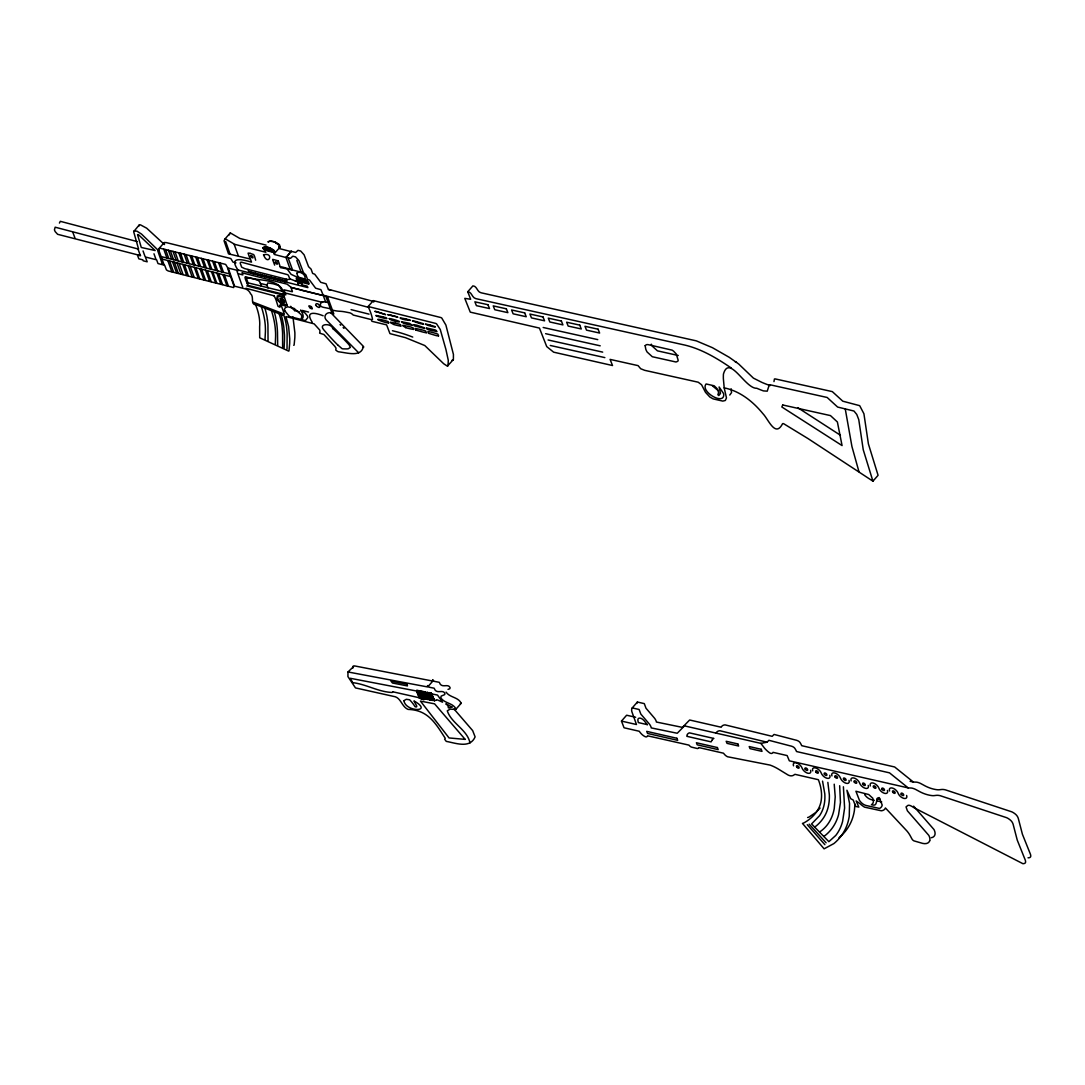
<?xml version="1.0" encoding="UTF-8"?>
<svg xmlns="http://www.w3.org/2000/svg" width="1085" height="1085" viewBox="0 0 1085 1085"><rect width="100%" height="100%" fill="white"/><g stroke="black" fill="none" stroke-linecap="round" stroke-linejoin="round"><path stroke-width="1.5" d="M277.679 345.247L277.489 332.173A177.316 94.178 41.3 0 0 276.702 323.303L275.644 317.363A101.99 54.182 41.3 0 0 274.234 311.802M268.036 340.758L267.941 325.052A142.813 75.855 41.3 0 0 267.751 322.503L267.466 319.939M287.023 348.936L287.132 333.922A154.084 81.836 41.3 0 0 286.982 331.345L286.698 328.199A84.21 44.729 41.3 0 0 283.972 315.586L255.084 304.329M275.305 344.135L275.59 336.526A146.027 77.564 41.3 0 0 275.549 332.349L275.237 328.05A120.109 63.798 41.3 0 0 271.508 310.73M284.121 347.783L284.46 340.161A163.794 87.003 41.3 0 0 284.46 334.98L283.836 327.507A133.835 71.095 41.3 0 0 281.137 314.487M265.011 339.279L265.405 331.915A133.93 71.135 41.3 0 0 265.418 328.823L265.296 325.839A109.626 58.224 41.3 0 0 261.363 306.784M718.568 393.177L717.863 394.709L718.799 395.55L720.481 393.448L719.111 386.952L723.478 393.407A13.549 7.202 41.3 0 1 723.749 394.75C723.817 405.614 699.825 391.387 706.118 383.968L714.147 385.772L716.548 388.077A8.938 4.747 41.3 0 1 718.541 393.163M854.939 804.134L854.424 810.292A130.593 69.359 41.3 0 1 849.623 824.898A152.361 80.927 41.3 0 1 839.017 837.715M312.168 308.737L311.734 308.737A8.897 4.733 41.3 0 1 310.079 308.113L308.764 305.984A2.685 1.424 41.3 0 1 309.415 305.997L310.839 307.313L310.446 306.228A1.533 0.814 41.3 0 1 311.585 306.987L311.843 307.435A3.594 1.912 41.3 0 1 312.154 308.628M773.971 381.608L774.432 378.99L775.341 378.936L832.317 391.617L842.787 401.192L859.686 405.668L863.918 413.751L868.393 443.873L878.077 475.311L872.923 481.184L808 438.571L783.628 423.692A3.255 1.722 41.3 0 0 782.583 423.679C775.355 437.974 768.573 419.502 762.877 413.629C752.976 401.504 739.807 391.02 724.21 387.874L723.37 378.746A107.591 57.152 41.3 0 1 723.437 374.108C729.215 353.737 745.314 388.959 756.733 388.254A111.999 59.485 41.3 0 0 763.392 390.898L767.231 391.17L769.279 384.863L770.174 384.809L827.163 397.476L837.634 407.065L853.963 411.025L856.77 414.456L858.764 419.624L863.24 449.746L872.923 481.184M264.306 247.407L265.432 250.011M731.331 368.059C717.131 358.389 701.886 349.153 684.974 345.111L475.881 298.646C471.839 297.778 471.921 291.838 467.743 291.757L472.897 285.884C477.075 285.965 476.993 291.906 481.035 292.774L696.299 340.853L712.411 347.675L729.228 357.304L738.654 363.977L753.424 378.136L761.887 382.381A111.999 59.485 41.3 0 0 768.546 385.026L770.147 385.595M736.484 362.187L735.427 362.173M448.024 689.355L449.814 688.758L450.112 687.646C447.996 682.913 441.486 689.083 439.317 682.329L434.271 681.339L432.644 679.698L432.82 681.082L354.32 665.864L347.987 671.968L347.919 676.592L355.473 687.904L393.285 696.326C401.124 697.126 401.464 706.755 408.096 709.4C427.748 709.983 435.275 722.732 445.243 738.315L444.66 739.224L446.261 741.38C455.903 743.116 469.981 748.813 475.108 736.878L472.667 730.612L454.018 708.993M353.14 666.095L352.896 668.062M164.472 244.573L146.678 228.189L140.385 224.812L139.029 225.178L133.658 231.661L138.595 249.13L55.159 227.199L54.44 229.803A8.219 4.367 41.3 0 0 55.267 231.715L57.627 234.306L140.602 255.612L137.578 255.395L138.812 258.84L142.867 259.857L143.111 260.766L147.18 261.797L145.363 256.996L156.633 259.83L157.99 263.56L164.635 265.228L166.425 269.894L168.189 270.965L233.668 287.566L234.197 286.087L245.21 288.854A4.95 2.631 41.3 0 1 250.459 293.587C254.527 296.842 250.011 304.125 255.64 304.844A72.37 38.436 41.3 0 1 259.627 326.666L259.695 337.774L288.651 351.106A1.573 0.841 41.3 0 0 288.99 350.767L289.668 343.606A203.641 108.175 41.3 0 0 289.722 338.656L288.61 326.517L285.897 316.549L314.135 323.859L319.655 329.948A4.788 2.536 41.3 0 1 319.966 331.101L319.668 333.149A1.845 0.976 41.3 0 0 320.129 333.326L323.859 334.478L334.858 346.4L336.024 348.136L335.78 350.102L337.516 351.391A6.401 3.404 41.3 0 0 338.574 351.811C347.214 352.706 361.291 357.657 363.407 346.386L330.816 312.751M448.024 365.835L448.281 360.315L445.935 349.519L440.266 329.514L436.59 323.913A2.658 1.411 41.3 0 0 435.722 323.425L368.154 306.512L373.321 300.64L440.876 317.552A2.658 1.411 41.3 0 1 441.758 318.041L445.894 325.066L453.435 354.442L453.394 359.569L447.359 366.16L443.684 363.733L424.777 345.532L405.519 337.679L389.949 333.624L386.626 324.89L371.897 321.296L371.287 319.587L353.222 315.043A4.937 2.618 41.3 0 0 349.94 312.873L346.034 312.087A52.446 27.857 41.3 0 0 340.812 311.327L339.524 311.246A42.98 22.826 41.3 0 1 332.417 310.107L333.8 313.931C327.629 309.93 321.35 316.291 327.453 321.187L358.701 352.842M266.096 245.142L239.88 238.469L230.318 232.909L225.151 238.768L224.039 240.762L228.515 253.863L250.418 259.057L251.517 262.082C242.877 259.695 227.687 255.463 238.402 270.626L227.796 267.954L225.856 264.713A1.709 0.909 41.3 0 0 225.273 264.306L160.96 248.438C157.773 246.756 160.282 251.747 157.895 250.011L141.511 234.062L136.913 231.146L133.875 231.051M229.193 234.889L230.318 232.909M139.029 225.178L138.826 226.209M235.974 262.855L232.949 262.082L231.01 258.84A1.709 0.909 41.3 0 0 230.427 258.433L166.113 242.565L164.228 242.565L164.405 244.301M469.588 743.279L469.954 742.75C467.228 729.608 451.333 723.37 447.291 710.838L450.153 709.102L455.714 709.495L461.206 703.243C458.236 696.95 449.827 697.696 446.084 692.135M159.075 248.438L164.228 242.565M286.128 257.552L291.146 251.3L286.128 257.552L274.261 254.432L273.542 252.385L275.061 252.778L280.215 246.905L279.428 244.627L275.17 241.982L270.857 240.965L267.887 241.833M428.697 685.774L432.82 681.082M635.634 717.28L626.628 715.218L621.474 721.091L636.488 724.522L631.918 711.855A9.846 5.222 41.3 0 1 631.646 709.834A11.799 6.266 41.3 0 1 632.243 707.908L637.397 702.036L644.3 703.622L645.982 708.207L654.011 717.592A8.382 4.448 41.3 0 1 655.34 719.382A8.083 4.299 41.3 0 1 656.411 722.04L682.424 727.384L689.64 720.006L721.186 727.235A14.553 7.731 41.3 0 1 722.773 725.512A12.817 6.808 41.3 0 1 725.092 724.889L772.222 736.335L774.025 734.423L795.264 739.97A10.375 5.506 41.3 0 1 797.828 740.784A3.35 1.777 41.3 0 1 799.469 741.896A1.939 1.031 41.3 0 1 799.943 742.438A13.562 7.202 41.3 0 1 801.679 745.68L894.65 766.973L913.367 782.041L916.486 782.149A12.138 6.442 41.3 0 1 920.636 783.492L923.389 784.97A28.305 15.041 41.3 0 0 930.699 788.28A34.598 18.377 41.3 0 0 936.938 789.704A17.062 9.06 41.3 0 0 939.434 789.744L941.36 789.514A15.258 8.097 41.3 0 1 945.591 789.907L1011.803 811.838A9.751 5.181 41.3 0 1 1015.37 814.116A5.371 2.848 41.3 0 1 1017.622 816.842A10.131 5.384 41.3 0 1 1018.3 818.429L1022.409 834.243L1030.316 853.949A8.802 4.679 41.3 0 1 1030.75 855.807A4.869 2.59 41.3 0 1 1029.991 857.408A8.449 4.489 41.3 0 1 1028.024 857.801M461.206 703.243L460.311 703.758M632.243 707.908L639.133 709.495L640.828 714.079L648.857 723.451A8.382 4.448 41.3 0 1 650.186 725.255A8.083 4.299 41.3 0 1 651.258 727.913L677.257 733.257L684.472 725.879L760.883 743.374L767.068 742.208L768.872 740.296L790.111 745.843A10.375 5.506 41.3 0 1 792.674 746.643A3.35 1.777 41.3 0 1 794.315 747.768A1.939 1.031 41.3 0 1 794.79 748.311A13.562 7.202 41.3 0 1 796.526 751.539L889.497 772.846L908.213 787.913L911.332 788.022A12.138 6.442 41.3 0 1 915.482 789.365L918.235 790.843A28.305 15.041 41.3 0 0 925.546 794.152A34.598 18.377 41.3 0 0 931.784 795.576A17.062 9.06 41.3 0 0 934.28 795.603L936.192 795.373A15.258 8.097 41.3 0 1 940.437 795.766L1006.649 817.697A9.751 5.181 41.3 0 1 1010.216 819.975A5.371 2.848 41.3 0 1 1012.468 822.701A10.131 5.384 41.3 0 1 1013.132 824.302L1017.255 840.115L1025.162 859.822A8.802 4.679 41.3 0 1 1025.583 861.68A4.869 2.59 41.3 0 1 1024.823 863.267A8.449 4.489 41.3 0 1 1022.87 863.674L913.543 807.471A11.46 6.09 41.3 0 0 910.749 805.802A4.706 2.495 41.3 0 0 907.86 805.45L906.043 806.901L907.385 810.807L928.841 835.423A11.094 5.9 41.3 0 1 929.696 840.794M820.097 808.04L816.028 812.312L809.098 817.005A11.935 6.347 41.3 0 1 807.62 817.493M363.828 347.024L363.095 347.064M283.592 302.539L283.714 302.132A4.788 2.55 41.3 0 0 283.388 300.721L283.077 300.111M453.177 359.962L452.038 360.22M322.53 301.969C319.682 302.837 319.505 306.594 322.53 307.082A18.784 9.968 41.3 0 0 323.506 307.34L328.728 308.398A66.863 35.52 41.3 0 1 330.369 308.777L331.725 312.439M263.818 247.692L264.577 249.808M729.757 395.035L731.548 392.621L731.154 388.783M347.987 671.968L427.666 686.954L427.49 685.571L429.117 687.212L434.163 688.202C436.333 694.956 442.843 688.772 444.958 693.518L444.66 694.631L441.107 696.136L440.93 698.008C444.674 703.568 453.082 702.822 456.053 709.115M293.696 345.261L293.913 345.193A1.573 0.841 41.3 0 0 294.143 344.908L294.822 337.733A203.641 108.175 41.3 0 0 294.876 332.783L292.95 316.915M280.283 298.619L280.5 298.592A5.479 2.916 41.3 0 1 281.815 298.7L282.412 298.918A1.627 0.868 41.3 0 1 283.727 300.26A22.12 11.759 41.3 0 1 284.392 302.145L284.446 302.362A1.777 0.949 41.3 0 1 283.687 302.932A3.811 2.021 41.3 0 1 282.954 302.796A2.224 1.18 41.3 0 1 280.73 301.006M283.497 302.566L283.524 302.566A3.011 1.6 41.3 0 1 282.832 302.403L281.503 301.155A7.134 3.784 41.3 0 1 281.137 300.409A4.313 2.292 41.3 0 1 280.906 299.731L280.92 299.257A1.478 0.787 41.3 0 1 281.897 299.121A1.478 0.787 41.3 0 1 283.063 300.179M300.708 310.242L305.061 313.022L307.326 315.83A4.76 2.536 41.3 0 1 307.801 317.566L305.468 320.577L289.329 316.454A2.373 1.261 41.3 0 0 288.217 315.07L284.731 310.663M271.738 241.494L272.552 241.535A5.628 2.984 41.3 0 1 274.939 242.253L277.272 243.664A10.009 5.316 41.3 0 1 278.411 244.41L278.614 244.898M266.584 247.366L267.398 247.407A5.628 2.984 41.3 0 1 269.785 248.126L272.104 249.536A10.009 5.316 41.3 0 1 273.257 250.282L273.461 250.771A17.075 9.073 41.3 0 1 273.745 251.489L273.962 252.195A32.658 17.346 41.3 0 1 269.039 251.272L263.75 249.401A19.72 10.47 41.3 0 1 263.384 248.289L263.302 247.8A5.425 2.889 41.3 0 1 265.703 247.231L266.584 247.366L267.575 250.554M248.289 277.882L250.866 278.248A63.69 33.825 41.3 0 1 256.752 279.889L257.267 280.025M246.743 282.548A8.273 4.394 41.3 0 0 247.163 283.85L248.668 285.518L285.83 294.889A5.086 2.699 41.3 0 0 285.694 294.415L283.931 289.803L290.807 291.404A86.257 45.814 41.3 0 0 292.38 291.729A7.527 4.001 41.3 0 0 292.231 290.97L290.983 287.457A10.918 5.791 41.3 0 1 290.4 286.765L287.064 284.148L242.199 272.85M319.139 307.489L319.926 306.865A3.581 1.899 41.3 0 0 318.678 304.614L318.108 304.085A1.383 0.732 41.3 0 0 317.634 303.827A3.092 1.641 41.3 0 0 315.749 304.736L315.626 304.858A1.411 0.746 41.3 0 0 315.925 305.509M285.138 292.964L322.625 302.417M678.261 355.5L657.442 350.848L652.261 346.142A15.543 8.26 41.3 0 1 651.285 344.189M405.858 318.949L401.409 318.068A43.875 23.3 41.3 0 1 400.121 317.783L400.311 318.312A27.233 14.471 41.3 0 0 405.559 319.912L410.455 320.387A24.494 13.006 41.3 0 0 405.871 318.976M874.279 800.296L871.309 799.631A8.992 4.774 41.3 0 1 869.546 798.953A6.578 3.499 41.3 0 1 866.101 796.376A9.982 5.303 41.3 0 1 864.636 794.573M877.25 800.947L881.698 801.923M225.151 238.768L234.726 244.342L265.852 252.262L262.733 247.705L265.703 246.824L270.016 247.855L274.261 250.499L275.061 252.778M543.178 327.48L597.767 339.619M545.619 333.678L600.208 345.817M548.101 339.985L602.69 352.123M550.258 345.464L604.847 357.602M426.608 328.009L433.837 329.596A18.988 10.091 41.3 0 1 435.79 330.166L436.984 331.63A60.082 31.913 41.3 0 0 434.42 331.034L430.27 330.22A26.569 14.119 41.3 0 1 429.429 330.03L427.544 329.379A3.16 1.682 41.3 0 1 426.975 329.067L426.663 328.267M421.007 329.637L415.148 328.402A2.699 1.438 41.3 0 0 415.284 328.958L415.704 329.976M271.264 241.44L270.843 241.345A5.425 2.889 41.3 0 0 268.429 241.901M910.084 781.295L913.367 782.041M908.213 787.913L789.324 760.816L787.14 755.567L773.049 752.339A7.419 3.933 41.3 0 1 771.923 753.356A2.889 1.533 41.3 0 1 769.523 752.746A12.64 6.713 41.3 0 1 767.543 751.186A15.922 8.463 41.3 0 1 764.41 748.013L760.883 743.374M284.121 297.087L282.141 296.463A27.071 14.376 41.3 0 0 280.798 296.069L277.367 295.866L276.933 297.995A12.328 6.551 41.3 0 0 277.557 300.192L281.612 304.003A49.788 26.447 41.3 0 0 283.022 304.41L287.213 305.468L285.274 304.6A25.565 13.576 41.3 0 1 283.768 304.288L280.337 302.823L278.547 300.437A9.751 5.181 41.3 0 1 277.733 298.28L277.719 298.077A3.757 1.994 41.3 0 1 279.496 296.408M260.319 283.429L266.991 285.043L267.995 287.932M245.888 288.244L273.976 295.785M767.068 742.208L719.938 730.747A12.817 6.808 41.3 0 0 717.619 731.385A14.553 7.731 41.3 0 0 716.032 733.107M392.458 330.722L396.757 331.807A130.485 69.304 41.3 0 1 399.592 332.593L401.518 333.163A123.948 65.832 41.3 0 1 412.748 337.082M321.92 295.242L300.694 290.02M246.743 285.884L283.402 295.106A6.619 3.513 41.3 0 1 283.727 295.703L284.039 296.368M325.758 296.205L323.818 295.554A1.939 1.031 41.3 0 0 323.289 295.554L290.983 287.457L299.826 289.614M330.369 308.777L328.05 302.471L322.991 301.684A11.949 6.347 41.3 0 0 322.53 301.969M351.106 309.632L369.063 314.148M248.763 271.575L286.942 281.11A5.276 2.794 41.3 0 0 286.657 280.106L286.209 279.13M238.239 270.016L307.896 287.606A5.845 3.106 41.3 0 0 307.204 286.142L302.254 284.962L301.25 282.792A29.743 15.8 41.3 0 1 295.418 280.988M161.109 256.562L229.64 273.922M162.004 259.044L230.603 276.607M323.14 315.776C314.867 312.453 304.831 310.839 312.182 322.164M294.496 310.581L299.324 311.815M293.113 270.124L302.891 272.633M137.225 241.575L60.312 221.326L59.417 223.076M291.146 251.3L295.662 252.466L297.995 250.337L300.694 251.028L304.112 254.812L308.56 266.679L311.097 269.134L312.643 273.42L314.731 274.22L320.78 282.331L326.07 283.795L328.335 289.288L373.62 301.481L373.321 300.64M285.992 257.172L290.509 258.338L292.828 256.196L295.54 256.901L298.958 260.685L303.407 272.538L305.943 275.007L307.489 279.293L309.578 280.093L315.626 288.203L320.916 289.668L323.181 295.161L368.466 307.353A55.321 29.39 41.3 0 1 372.548 319.424M297.575 282.425L301.833 283.89M302.322 310.432L308.588 312.06M280.215 246.905L278.696 246.512L279.415 248.573L291.282 251.693M238.727 273.8L242.186 274.776A6.225 3.309 41.3 0 0 242.918 274.858L242.226 272.918M415.731 330.043L422.431 331.942A32.306 17.157 41.3 0 0 426.296 332.729M284.365 297.738L280.73 296.802A36.171 19.218 41.3 0 0 279.55 296.53M296.436 276.824L291.119 274.342L287.403 269.338M303.041 280.011L298.497 279.021A11.108 5.9 41.3 0 0 297.887 278.981L298.158 279.767A12.762 6.781 41.3 0 0 298.47 280.554A49.028 26.04 41.3 0 0 305.699 282.439L307.353 282.805A3.906 2.075 41.3 0 0 307.258 282.439L306.784 281.259A54.033 28.698 41.3 0 0 303.041 280.011M330.911 290.332L329.121 289.722A1.939 1.031 41.3 0 0 328.443 289.681M416.952 321.757L421.699 323.194A45.868 24.372 41.3 0 0 423.041 323.574L423.231 324.089M430.067 325.066L435.18 326.626A1.587 0.841 41.3 0 1 435.343 327.1A40.457 21.483 41.3 0 1 433.539 326.775L431.694 326.368A83.599 44.404 41.3 0 1 428.548 325.527L425.211 324.117A27.383 14.539 41.3 0 1 430.067 325.107M418.742 323.221L412.49 320.902A25.715 13.657 41.3 0 1 416.965 321.784M285.423 306.106L283.646 305.414A16.94 8.992 41.3 0 0 282.642 305.061L281.68 304.817A2.889 1.533 41.3 0 0 279.862 305.794M278.045 260.82L273.271 259.478A11.555 6.144 41.3 0 0 272.633 259.396A32.157 17.075 41.3 0 0 273.067 260.807L274.654 265.12M405.641 327.589L402.915 325.812A2.441 1.288 41.3 0 1 402.793 325.283L409.696 326.734A26.596 14.132 41.3 0 1 411.106 327.087L413.127 327.887L413.67 329.447A68.748 36.51 41.3 0 1 405.654 327.629M277.638 285.179L274.573 284.202A63.717 33.838 41.3 0 0 273.135 283.755L267.805 282.927L266.991 285.029M250.309 253.429L253.619 254.555A7.554 4.014 41.3 0 1 254.772 257.023L255.653 260.183M718.148 390.546L712.343 385.745M253.442 302.281L284.419 314.202L281.069 304.993M290.712 279.171L295.418 281.029M275.821 242.823L276.472 243.596M270.667 248.682L271.589 251.218A3.608 1.912 41.3 0 0 271.684 251.584M797.692 407.635L840.441 435.261M269.934 248.234L271.128 251.476M277.624 243.935L278.153 244.64M272.471 249.808L273.325 252.032M271.589 249.252L272.471 251.788M293.384 309.171L291.906 307.787M332.824 328.633C331.644 322.964 318.19 323.438 323.601 329.609A136.005 72.234 41.3 0 0 338.113 345.342M338.167 345.301L341.951 348.611A6.076 3.228 41.3 0 0 342.969 348.868L345.817 348.895A22.826 12.125 41.3 0 0 348.271 348.76L350.387 347.376L349.099 344.813A135.096 71.759 41.3 0 0 332.878 328.592M809.179 824.18L826.119 842.828M807.281 824.695L824.871 844.686M247.977 269.46L248.75 271.494M913.611 806.169L933.995 829.55A11.094 5.9 41.3 0 1 934.85 834.935A13.617 7.229 41.3 0 1 931.269 837.715M291.458 307.299L290.685 306.296M280.5 287.769L280.934 288.732A15.136 8.043 41.3 0 1 281.259 289.668L281.761 291.404M283.402 295.106L282.941 294.157M297.724 282.697L298.334 284.555M280.812 301.006L280.581 300.477A8.463 4.489 41.3 0 1 280.269 298.7L280.255 298.7M432.698 700.354L429.389 692.596L431.993 700.205M431.844 700.191L427.734 692.284L430.338 699.893M430.175 699.879L426.88 692.108L429.47 699.73L425.198 691.796L427.802 699.405M427.653 699.391L423.543 691.47L426.134 699.093M425.985 699.066L422.675 691.308L425.279 698.916M425.157 698.916L421.848 691.145L424.452 698.767M424.303 698.754L421.007 690.982L423.598 698.604M423.462 698.591L420.153 690.819L422.757 698.442M422.648 698.428L419.339 690.67L421.943 698.279M421.794 698.265L418.484 690.508L421.089 698.116L433.552 700.517L430.243 692.759L432.847 700.367M420.112 697.94L416.803 690.182L419.407 697.791L420.966 698.103L417.657 690.345L420.261 697.953M242.701 287.023L242.511 286.576A119.201 63.323 41.3 0 1 241.535 284.067L237.005 271.209M467.743 291.757L470.673 299.27L464.773 298.361L470.266 312.141L539.435 328.077L546.731 346.59L553.621 352.164L612.51 365.523L610.095 359.393L638.088 365.631L640.679 368.724L644.68 370.324L698.197 382.205L701.575 384.755L705.508 392.336L709.861 397.015L713.171 398.9L722.786 401.097L725.322 400.487L726.475 397.937L724.21 387.874M621.474 721.091L624.051 727.777L639.268 731.263A11.121 5.9 41.3 0 0 641.71 734.206A7.337 3.892 41.3 0 0 644.856 736.512A2.835 1.505 41.3 0 0 646.809 736.729A5.696 3.024 41.3 0 0 647.528 735.793L689.002 745.124A4.421 2.346 41.3 0 0 689.694 745.924A2.929 1.56 41.3 0 0 691.403 747.063A4.448 2.36 41.3 0 0 692.271 747.307L697.411 748.541A6.117 3.241 41.3 0 0 698.374 748.135A2.794 1.478 41.3 0 0 698.686 747.524L723.451 753.193L724.807 754.753A5.411 2.875 41.3 0 0 726.814 756.353A3.228 1.709 41.3 0 0 727.709 756.788L770.065 765.088A31.75 16.872 41.3 0 1 778.745 769.306L787.995 774.961A6.754 3.581 41.3 0 0 791.196 775.843A11.827 6.279 41.3 0 0 793.325 775.368L794.952 774.324L818.361 779.695A57.288 30.421 41.3 0 1 820.911 788.51A69.888 37.121 41.3 0 1 821.413 798.628C820.667 809.274 812.977 817.941 803.944 822.878A11.935 6.347 41.3 0 1 802.452 823.366L824.098 848.836L833.863 843.587A152.361 80.927 41.3 0 0 844.469 830.771A130.593 69.359 41.3 0 0 849.257 816.151L849.555 803.442L846.924 790.26L850.735 798.696L853.217 800.052L855.672 806.426L858.805 807.091L856.16 800.933L860.093 803.754A15.475 8.219 41.3 0 0 863.552 806.508A6.239 3.309 41.3 0 0 864.691 807.186L881.305 810.78A15.475 8.219 41.3 0 0 884.017 809.83A13.78 7.31 41.3 0 0 885.401 807.945L906.734 830.784A17.482 9.277 41.3 0 1 910.044 835.436L912.051 839.125A2.699 1.424 41.3 0 0 914.031 840.902L922.792 843.425A13.617 7.229 41.3 0 0 929.682 840.78M332.064 309.198L327.629 297.141M72.885 232.461L74.974 238.049M211.466 271.698L215.576 282.751M288.339 258.528L292.353 269.433M325.608 301.874L323.289 295.554M265.106 247.366L266.137 250.16M302.335 280.12L302.905 281.68M248.031 282.873L246.946 279.808A26.026 13.82 41.3 0 1 246.634 278.804M207.086 259.763L210.49 269.08M368.154 306.512L368.466 307.353M328.05 302.471L325.893 296.503M296.815 260.4L301.006 271.928M268.944 247.99L270.111 251.205M234.238 244.505L238.266 255.68M153.975 253.781L155.806 258.867M138.161 249.482L140.128 254.921M284.446 280.473L284.935 281.802M282.1 279.889L282.575 281.205M279.93 279.347L280.405 280.662M277.489 278.723L277.963 280.052M265.689 247.217L266.829 250.364M275.332 278.18L275.793 279.496M273.515 277.733L273.99 279.035M271.169 277.136L271.643 278.452M268.917 276.566L269.378 277.882M266.286 275.916L266.761 277.217M264.387 275.427L264.862 276.729M261.865 274.803L262.326 276.092M260.414 274.437L260.888 275.726M257.348 273.664L257.81 274.953M255.273 273.135L255.734 274.424M252.832 272.525L253.293 273.813M250.933 272.05L251.395 273.339M218.573 262.597L221.977 271.982M222.927 274.627L226.901 285.599M201.322 258.338L204.658 267.602M205.594 270.192L209.568 281.218M197.321 257.348L200.657 266.584M201.593 269.175L205.567 280.215M195.693 256.942L199.016 266.164M199.938 268.755L203.926 279.794M190.051 255.558L193.361 264.74M194.283 267.303L198.27 278.37M168.365 250.201L171.62 259.22M172.515 261.729L176.529 272.864M306.35 281.137L306.906 282.697M305.916 281.029L306.472 282.588M305.36 280.893L305.916 282.439M304.871 280.771L305.441 282.331M304.315 280.622L304.871 282.181M303.881 280.513L304.437 282.073M303.366 280.378L303.922 281.937M302.891 280.255L303.447 281.815M301.915 280.011L302.471 281.571M301.372 279.876L301.928 281.435M300.83 279.74L301.386 281.3M300.355 279.618L300.911 281.178M299.853 279.482L300.423 281.056M299.351 279.36L299.921 280.92M298.904 279.238L299.474 280.812M298.389 279.116L298.945 280.676M267.317 247.597L268.456 250.798M227.552 268.09L233.858 285.653M214.301 261.539L217.651 270.884M218.587 273.515L222.52 284.501M212.592 261.119L215.929 270.45M216.864 273.081L220.798 284.067M208.523 260.115L211.846 269.419M212.796 272.037L216.729 283.036M203.031 258.759L206.34 268.022M158.912 250.445L164.038 264.713M143.044 250.933L144.902 256.114M250.011 258.65L248.072 253.158A6.51 3.458 41.3 0 1 250.309 253.456M220.146 262.977L223.524 272.443M224.446 275.034L228.352 285.965M207.276 270.626L211.222 281.639M185.983 254.555L189.251 263.696M190.173 266.245L194.12 277.312M228.365 268.565L234.333 285.436M172.99 251.34L176.204 260.386M176.963 262.868L180.897 273.976M163.726 249.062L166.914 258.04M167.809 260.522L171.755 271.657M286.318 258.406L290.034 268.917M283.89 294.401L283.199 292.38A13.874 7.364 41.3 0 0 282.914 291.702M286.996 304.912L284.65 297.927A24.697 13.115 41.3 0 0 284.053 296.368M165.585 249.523L168.758 258.501M169.64 260.997L173.586 272.118M225.639 241.521L230.061 254.08M191.692 255.951L194.92 265.133M195.815 267.697L199.708 278.723M184.124 254.093L187.339 263.207M188.234 265.757L192.126 276.811M175.065 251.856L178.252 260.902M179.133 263.424L183.04 274.519M170.359 250.689L173.532 259.708M174.414 262.217L178.32 273.325M268.076 247.787L269.175 250.96M178.781 252.778L181.941 261.838M182.823 264.374L186.688 275.441M157.705 250.649L162.275 263.831M280.079 266.476L278.899 262.624A9.806 5.208 41.3 0 0 278.058 260.82M180.558 253.212L183.677 262.285M184.545 264.808L188.329 275.848M261.349 286.237L260.861 284.514A14.865 7.893 41.3 0 0 260.549 283.592L260.115 282.629A3.296 1.75 41.3 0 0 257.24 279.849M412.164 325.174L409.574 323.398A25.05 13.305 41.3 0 0 408.435 323.113L401.531 321.73L403.634 323.33A56.067 29.783 41.3 0 0 412.164 325.229L412.205 325.297M858.967 471.758L851.928 446.518L845.269 408.991M426.283 332.715L425.713 331.061A31.424 16.695 41.3 0 0 421.021 329.65M822.552 781.119L824.803 793.881A88.197 46.845 41.3 0 1 824.03 805.206A95.195 50.561 41.3 0 1 819.568 815.662L811.58 823.935L828.872 841.675L835.789 835.409A125.073 66.429 41.3 0 0 842.625 821.304L844.605 808.027L843.398 786.788M827.855 782.38L829.36 794.857A105.815 56.203 41.3 0 1 824.234 816.72A127.528 67.731 41.3 0 1 814.74 827.068M300.654 310.31L302.173 312.805A9.955 5.289 41.3 0 1 302.769 318.054L301.399 318.976L301.562 317.335A4.815 2.55 41.3 0 0 301.142 314.636L294.143 308.425L287.715 306.77L285.301 307.706L284.487 309.252A5.181 2.753 41.3 0 0 284.731 310.663M839.668 785.73L840.455 802.466L838.556 814.754A133.333 70.823 41.3 0 1 823.908 836.427M834.216 784.184L835.219 796.851L834.256 808.501A120.15 63.812 41.3 0 1 829.198 822.064A112.216 59.607 41.3 0 1 819.609 831.992M280.147 305.929L280.147 305.97A8.856 4.706 41.3 0 1 280.066 306.743A6.293 3.35 41.3 0 1 279.916 307.204L278.045 306.336L276.553 301.671A21.781 11.569 41.3 0 0 274.044 295.812M282.629 347.308L282.588 333.19A165.503 87.912 41.3 0 0 282.439 330.599L282.1 326.924A81.863 43.481 41.3 0 0 279.103 313.687M293.37 309.198A2.373 1.261 41.3 0 1 294.591 310.595M264.835 308.126A84.766 45.028 41.3 0 1 267.425 319.912M246.309 278.533A3.974 2.116 41.3 0 1 248.357 278.072M423.258 324.144A25.701 13.657 41.3 0 1 418.742 323.194M319.004 307.435A3.879 2.062 41.3 0 1 316.467 306.079M277.611 285.002A3.282 1.75 41.3 0 1 280.473 287.769M373.633 301.549A55.321 29.39 41.3 0 1 373.81 301.942M340.012 324.564A135.096 71.759 41.3 0 1 340.731 325.256M343.118 327.548A135.096 71.759 41.3 0 1 343.986 328.389M636.868 703.419A11.799 6.266 41.3 0 1 637.397 702.036M879.921 799.075A6.157 3.269 41.3 0 1 878.28 799.211M851.142 780.915A5.425 2.875 41.3 0 1 853.99 778.013A5.425 2.875 41.3 0 1 859.673 783.153A5.425 2.875 41.3 0 0 865.355 788.307A5.425 2.875 41.3 0 0 868.217 785.391M812.719 770.865A5.425 2.875 41.3 0 1 815.581 767.949A5.425 2.875 41.3 0 1 821.264 773.103A5.425 2.875 41.3 0 0 826.946 778.243A5.425 2.875 41.3 0 0 829.794 775.327M889.551 790.979A5.425 2.875 41.3 0 1 892.413 788.063A5.425 2.875 41.3 0 1 898.095 793.216A5.425 2.875 41.3 0 0 903.778 798.37A5.425 2.875 41.3 0 0 906.626 795.454M831.937 775.897A5.425 2.875 41.3 0 1 834.785 772.981A5.425 2.875 41.3 0 1 840.468 778.121A5.425 2.875 41.3 0 0 846.151 783.275A5.425 2.875 41.3 0 0 849.012 780.359M870.346 785.947A5.425 2.875 41.3 0 1 873.208 783.044A5.425 2.875 41.3 0 1 878.891 788.185A5.425 2.875 41.3 0 0 884.573 793.338A5.425 2.875 41.3 0 0 887.422 790.422M793.515 765.834A5.425 2.875 41.3 0 1 796.376 762.918A5.425 2.875 41.3 0 1 802.059 768.072A5.425 2.875 41.3 0 0 807.742 773.212A5.425 2.875 41.3 0 0 810.59 770.309M645.168 345.667L645.751 349.099A15.543 8.26 41.3 0 0 647.108 352.001L652.288 356.721L675.982 361.997L677.664 361.346A5.71 3.038 41.3 0 0 678.166 360.22L676.253 354.008L673.663 351.242A6.686 3.553 41.3 0 0 672.035 350.13L648.138 344.637A7.039 3.743 41.3 0 0 646.199 344.813L645.168 345.667M876.721 799.618L876.721 800.269A26.84 14.254 41.3 0 1 875.758 804.053A6.157 3.269 41.3 0 1 872.801 805.016L871.458 804.636A14.119 7.5 41.3 0 0 872.638 803.619A11.053 5.873 41.3 0 0 873.289 800.282A13.915 7.392 41.3 0 0 872.747 798.194L868.705 794.518L855.929 791.25L859.483 800.432A9.982 5.303 41.3 0 0 860.947 802.235A6.578 3.499 41.3 0 0 864.392 804.826A8.992 4.774 41.3 0 0 866.155 805.504L879.501 808.447A17.252 9.168 41.3 0 0 881.413 806.914A14.322 7.609 41.3 0 0 882.186 805.016L879.27 797.611A10.836 5.75 41.3 0 0 877.738 798.017A5.913 3.146 41.3 0 0 876.721 799.618M250.554 255.992L250.689 256.413A2.333 1.234 41.3 0 0 252.181 257.81L252.968 257.81A2.197 1.166 41.3 0 0 252.412 256.263L251.72 255.734A1.939 1.031 41.3 0 0 250.757 255.734L250.567 255.951M275.156 262.312L275.251 262.651A2.224 1.18 41.3 0 0 276.756 264.075L277.516 264.089A2.156 1.139 41.3 0 0 276.987 262.57L276.417 262.095A1.899 1.004 41.3 0 0 275.359 262.055L275.197 262.204M283.171 301.63L281.991 301.291A2.997 1.587 41.3 0 1 281.327 299.88L282.656 300.233A3.214 1.709 41.3 0 1 283.158 301.549L283.171 301.63M137.578 234.699L141.267 247.461L155.155 250.554L138.541 234.753A2.807 1.492 41.3 0 0 138.148 234.591L137.605 234.618M296.937 273.23C296.802 276.811 301.562 280.554 304.912 278.913C306.363 275.251 300.626 270.884 297.29 272.647L296.937 273.23M403.945 700.666C405.505 712.384 434.203 712.343 413.968 700.924L416.667 705.874A1.885 1.004 41.3 0 1 414.972 706.593A22.392 11.894 41.3 0 0 409.574 699.757L406.319 699.296L403.945 700.666M263.533 254.812C268.253 267.032 274.641 251.951 263.533 254.812M290.048 279.347L287.105 279.428L244.722 268.619L241.616 267.113L240.273 263.329A2.482 1.316 41.3 0 1 240.978 262.258L241.114 262.245A4.069 2.156 41.3 0 1 241.982 262.326L287.688 274.695A2.468 1.302 41.3 0 1 288.42 275.4L290.048 279.347M436.184 700.245L434.556 700.639L431.708 693.912L437.513 695.065L442.558 702.171L437.35 699.866L436.184 700.245M782.719 404.976L781.824 406.97L842.068 445.569L837.389 421.984L830.473 415.596L782.719 404.976M711.923 740.336L711.095 741.869L686.873 736.322A9.968 5.289 41.3 0 1 687.863 733.785A15.258 8.097 41.3 0 1 689.409 732.85L713.862 738.451A4.571 2.428 41.3 0 0 712.94 738.939L711.923 740.336M392.729 691.769L392.2 692.488C378.136 691.891 366.418 684.242 352.666 682.641L350.292 678.288L416.382 690.982L419.271 697.75L392.729 691.769M431.07 692.922L434.38 700.679L431.07 692.922M245.413 276.946L245.386 276.96A3.567 1.899 41.3 0 0 245.115 277.855L245.413 279.238A14.146 7.514 41.3 0 0 245.63 279.808L246.471 281.802A13.861 7.364 41.3 0 1 246.756 282.548L282.846 291.363A15.285 8.11 41.3 0 0 282.086 288.99C274.695 278.289 257.565 281.178 246.363 276.919A10.253 5.439 41.3 0 0 245.902 276.892L245.413 276.946M451.957 707.027L448.403 707.908L447.915 705.535L445.867 703.826L451.957 707.027M414.022 324.795L414.226 325.812L424.805 328.511A1.411 0.746 41.3 0 0 424.655 327.887L417.115 325.297A26.216 13.929 41.3 0 0 415.935 324.998L414.022 324.795M438.516 335.875L436.794 335.726A24.128 12.817 41.3 0 1 435.411 335.373L428.466 333.271A3.052 1.627 41.3 0 1 428.168 332.634L427.883 331.603A33.608 17.848 41.3 0 1 433.376 332.702A65.48 34.774 41.3 0 1 437.879 334.126L438.516 335.875M389.257 318.597C392.661 322.204 408.584 323.533 392.255 319.099A25.077 13.318 41.3 0 0 390.858 318.746L389.257 318.597M280.364 266.761L280.486 267.629L292.38 269.921L284.012 267.48A36.266 19.259 41.3 0 0 282.331 267.032L280.364 266.761M388.593 322.964L387.454 322.882A24.589 13.061 41.3 0 1 385.27 322.381C369.836 317.688 381.784 319.153 388.118 321.594A2.007 1.071 41.3 0 1 388.362 322.109L388.593 322.964M374.976 311.381L385.65 314.636L377.539 311.829A23.639 12.559 41.3 0 0 376.197 311.531L374.976 311.381M308.832 283.958L307.34 283.795A25.172 13.373 41.3 0 1 305.902 283.456L297.426 281.015A3.391 1.804 41.3 0 1 296.856 279.971C292.787 274.519 309.876 278.926 308.832 283.958M465.153 739.373L449.054 737.949L420.451 701.1L434.597 703.84L465.153 739.373M423.977 699.608L419.447 698.103L423.977 699.608M391.454 315.396L388.959 314.921A42.641 22.649 41.3 0 1 387.698 314.636L397.883 317.213A23.572 12.518 41.3 0 0 393.353 315.816L391.454 315.396M407.106 684.215L390.953 681.109L392.485 683.008L407.472 685.923L407.106 684.215M395.211 323.181L390.369 322.164A2.17 1.153 41.3 0 0 390.478 322.652L393.76 324.524A74.255 39.44 41.3 0 0 401.057 326.165L400.555 324.727L398.819 324.035A25.321 13.454 41.3 0 0 397.164 323.601L395.211 323.181M382.707 316.847C362.77 312.1 392.851 321.58 385.799 317.634A19.34 10.28 41.3 0 0 384.524 317.268L382.707 316.847M487.992 304.722L474.891 301.82L476.41 305.658L489.511 308.56L487.992 304.722M506.342 308.805L493.241 305.889L494.76 309.727L507.861 312.643L506.342 308.805M524.692 312.887L511.591 309.971L513.11 313.809L526.211 316.725L524.692 312.887M543.042 316.969L529.941 314.053L531.46 317.891L544.561 320.807L543.042 316.969M561.393 321.051L548.291 318.136L549.81 321.974L562.912 324.89L561.393 321.051M579.743 325.12L566.641 322.218L568.16 326.056L581.262 328.958L579.743 325.12M598.093 329.203L584.991 326.3L586.51 330.138L599.612 333.041L598.093 329.203M737.827 743.944L726.191 741.286L726.991 743.347L738.627 746.019L737.827 743.944M761.222 749.301L749.192 746.548L749.993 748.623L762.023 751.376L761.222 749.301M647.325 724.644L638.333 722.583L637.926 720.684A7.486 3.974 41.3 0 1 638.061 719.057A4.665 2.482 41.3 0 1 640.435 718.216A3.784 2.007 41.3 0 1 642.415 719.179A7.283 3.865 41.3 0 1 644.11 720.657L647.325 724.644M676.904 738.275L646.728 731.371L647.542 733.446L677.705 740.35L676.904 738.275M717.388 747.551L696.407 742.75L697.221 744.825L718.189 749.626L717.388 747.551M824.41 774.202A1.627 0.868 41.3 0 0 826.743 775.314A1.627 0.868 41.3 0 0 825.454 773.13A1.627 0.868 41.3 0 0 824.41 774.202M873.493 787.059A1.627 0.868 41.3 0 0 875.826 788.158A1.627 0.868 41.3 0 0 874.537 785.988A1.627 0.868 41.3 0 0 873.493 787.059M835.07 776.996A1.627 0.868 41.3 0 0 837.403 778.108A1.627 0.868 41.3 0 0 836.128 775.924A1.627 0.868 41.3 0 0 835.07 776.996M843.615 779.233A1.627 0.868 41.3 0 0 845.947 780.332A1.627 0.868 41.3 0 0 844.659 778.162A1.627 0.868 41.3 0 0 843.615 779.233M862.819 784.265A1.627 0.868 41.3 0 0 865.152 785.364A1.627 0.868 41.3 0 0 863.863 783.194A1.627 0.868 41.3 0 0 862.819 784.265M892.697 792.091A1.627 0.868 41.3 0 0 895.03 793.189A1.627 0.868 41.3 0 0 893.742 791.019A1.627 0.868 41.3 0 0 892.697 792.091M854.288 782.027A1.627 0.868 41.3 0 0 856.621 783.126A1.627 0.868 41.3 0 0 855.333 780.956A1.627 0.868 41.3 0 0 854.288 782.027M805.192 769.17A1.627 0.868 41.3 0 0 807.525 770.282A1.627 0.868 41.3 0 0 806.25 768.099A1.627 0.868 41.3 0 0 805.192 769.17M796.661 766.946A1.627 0.868 41.3 0 0 798.994 768.044A1.627 0.868 41.3 0 0 797.706 765.874A1.627 0.868 41.3 0 0 796.661 766.946M901.242 794.328A1.627 0.868 41.3 0 0 903.574 795.427A1.627 0.868 41.3 0 0 902.286 793.257A1.627 0.868 41.3 0 0 901.242 794.328M882.024 789.297A1.627 0.868 41.3 0 0 884.356 790.395A1.627 0.868 41.3 0 0 883.082 788.225A1.627 0.868 41.3 0 0 882.024 789.297M815.866 771.964A1.627 0.868 41.3 0 0 818.198 773.076A1.627 0.868 41.3 0 0 816.91 770.892A1.627 0.868 41.3 0 0 815.866 771.964"/></g></svg>
